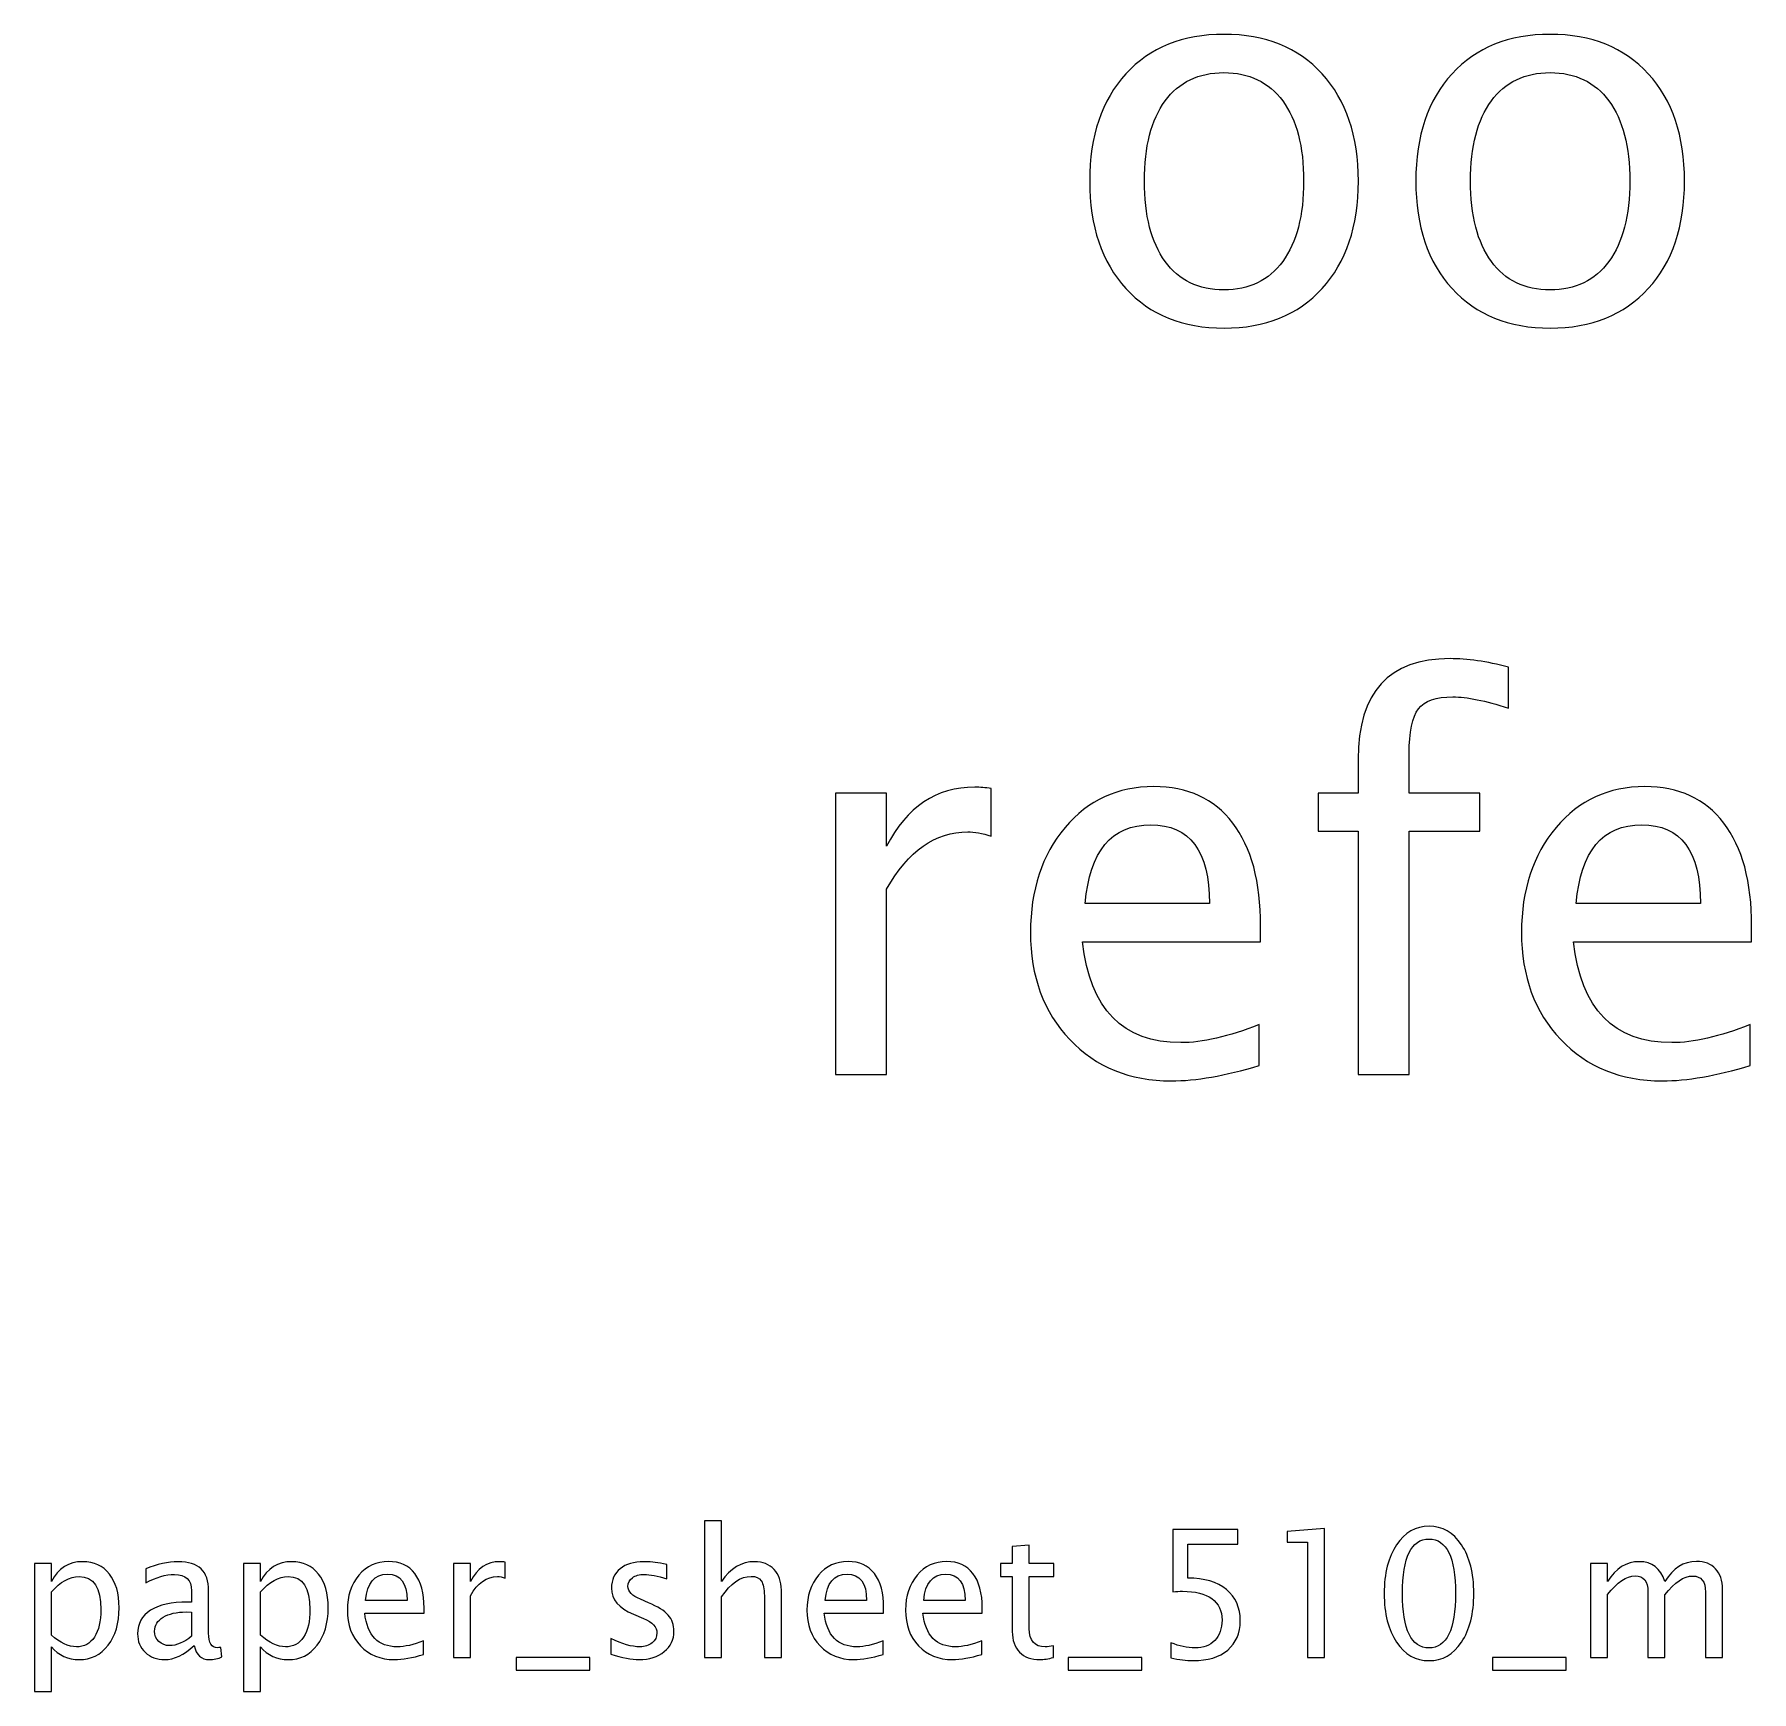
# Model space of a CAD drawing. Header units: centimetres. Extents: x -144 to 123, y -121 to 149.
# Drawn here: x -144.04 to -109.8, y 113.37 to 146.4 of the extents above; entities that cross this region are included whole.
import ezdxf

# ---------------------------------------------------------------- set-up
doc = ezdxf.new("R2010")
doc.units = ezdxf.units.CM
doc.header["$MEASUREMENT"] = 0
doc.layers.add('Layer 1', color=7, linetype='Continuous')

msp = doc.modelspace()

# ---------------------------------------------------------------- linework, layer by layer
at = {"layer": 'Layer 1'}
for points, knots in [([(-120.32098, 140.54344), (-121.14471, 140.54344), (-121.79735, 140.80626), (-122.27713, 141.3319), (-122.27713, 141.3319), (-122.75867, 141.85754), (-122.99856, 142.57191), (-122.99856, 143.47326), (-122.99856, 143.47326), (-122.99856, 144.37284), (-122.75867, 145.08545), (-122.27713, 145.60933), (-122.27713, 145.60933), (-121.79735, 146.1332), (-121.14471, 146.39602), (-120.32098, 146.39602), (-120.32098, 146.39602), (-119.49724, 146.39602), (-118.8446, 146.1332), (-118.36483, 145.60933), (-118.36483, 145.60933), (-117.88328, 145.08545), (-117.6434, 144.37284), (-117.6434, 143.47326), (-117.6434, 143.47326), (-117.6434, 142.57191), (-117.88328, 141.85754), (-118.36483, 141.3319), (-118.36483, 141.3319), (-118.8446, 140.80626), (-119.49724, 140.54344), (-120.32098, 140.54344)], [0, 0, 0, 0, 0.11111111, 0.11111111, 0.11111111, 0.11111111, 0.22222222, 0.22222222, 0.22222222, 0.22222222, 0.33333333, 0.33333333, 0.33333333, 0.33333333, 0.44444444, 0.44444444, 0.44444444, 0.44444444, 0.55555556, 0.55555556, 0.55555556, 0.55555556, 0.66666667, 0.66666667, 0.66666667, 0.66666667, 0.77777778, 0.77777778, 0.77777778, 0.77777778, 1, 1, 1, 1]), ([(-113.81929, 140.54344), (-114.64302, 140.54344), (-115.29566, 140.80626), (-115.77544, 141.3319), (-115.77544, 141.3319), (-116.25698, 141.85754), (-116.49687, 142.57191), (-116.49687, 143.47326), (-116.49687, 143.47326), (-116.49687, 144.37284), (-116.25698, 145.08545), (-115.77544, 145.60933), (-115.77544, 145.60933), (-115.29566, 146.1332), (-114.64302, 146.39602), (-113.81929, 146.39602), (-113.81929, 146.39602), (-112.99555, 146.39602), (-112.34291, 146.1332), (-111.86314, 145.60933), (-111.86314, 145.60933), (-111.38159, 145.08545), (-111.14171, 144.37284), (-111.14171, 143.47326), (-111.14171, 143.47326), (-111.14171, 142.57191), (-111.38159, 141.85754), (-111.86314, 141.3319), (-111.86314, 141.3319), (-112.34291, 140.80626), (-112.99555, 140.54344), (-113.81929, 140.54344)], [0, 0, 0, 0, 0.11111111, 0.11111111, 0.11111111, 0.11111111, 0.22222222, 0.22222222, 0.22222222, 0.22222222, 0.33333333, 0.33333333, 0.33333333, 0.33333333, 0.44444444, 0.44444444, 0.44444444, 0.44444444, 0.55555556, 0.55555556, 0.55555556, 0.55555556, 0.66666667, 0.66666667, 0.66666667, 0.66666667, 0.77777778, 0.77777778, 0.77777778, 0.77777778, 1, 1, 1, 1]), ([(-120.32274, 141.30544), (-119.82003, 141.30544), (-119.42845, 141.49418), (-119.14976, 141.87341), (-119.14976, 141.87341), (-118.87283, 142.25088), (-118.73348, 142.78534), (-118.73348, 143.47326), (-118.73348, 143.47326), (-118.73348, 144.15941), (-118.87283, 144.69211), (-119.14976, 145.06958), (-119.14976, 145.06958), (-119.42845, 145.44529), (-119.82003, 145.63402), (-120.32274, 145.63402), (-120.32274, 145.63402), (-120.82721, 145.63402), (-121.2188, 145.44529), (-121.49396, 145.06958), (-121.49396, 145.06958), (-121.77089, 144.69211), (-121.90848, 144.15941), (-121.90848, 143.47326), (-121.90848, 143.47326), (-121.90848, 142.78534), (-121.77089, 142.25088), (-121.49396, 141.87341), (-121.49396, 141.87341), (-121.2188, 141.49418), (-120.82721, 141.30544), (-120.32274, 141.30544)], [0, 0, 0, 0, 0.11111111, 0.11111111, 0.11111111, 0.11111111, 0.22222222, 0.22222222, 0.22222222, 0.22222222, 0.33333333, 0.33333333, 0.33333333, 0.33333333, 0.44444444, 0.44444444, 0.44444444, 0.44444444, 0.55555556, 0.55555556, 0.55555556, 0.55555556, 0.66666667, 0.66666667, 0.66666667, 0.66666667, 0.77777778, 0.77777778, 0.77777778, 0.77777778, 1, 1, 1, 1]), ([(-113.82105, 141.30544), (-113.31834, 141.30544), (-112.92676, 141.49418), (-112.64807, 141.87341), (-112.64807, 141.87341), (-112.37114, 142.25088), (-112.23179, 142.78534), (-112.23179, 143.47326), (-112.23179, 143.47326), (-112.23179, 144.15941), (-112.37114, 144.69211), (-112.64807, 145.06958), (-112.64807, 145.06958), (-112.92676, 145.44529), (-113.31834, 145.63402), (-113.82105, 145.63402), (-113.82105, 145.63402), (-114.32552, 145.63402), (-114.71711, 145.44529), (-114.99227, 145.06958), (-114.99227, 145.06958), (-115.2692, 144.69211), (-115.40679, 144.15941), (-115.40679, 143.47326), (-115.40679, 143.47326), (-115.40679, 142.78534), (-115.2692, 142.25088), (-114.99227, 141.87341), (-114.99227, 141.87341), (-114.71711, 141.49418), (-114.32552, 141.30544), (-113.82105, 141.30544)], [0, 0, 0, 0, 0.11111111, 0.11111111, 0.11111111, 0.11111111, 0.22222222, 0.22222222, 0.22222222, 0.22222222, 0.33333333, 0.33333333, 0.33333333, 0.33333333, 0.44444444, 0.44444444, 0.44444444, 0.44444444, 0.55555556, 0.55555556, 0.55555556, 0.55555556, 0.66666667, 0.66666667, 0.66666667, 0.66666667, 0.77777778, 0.77777778, 0.77777778, 0.77777778, 1, 1, 1, 1]), ([(-117.64705, 125.67044), (-117.64705, 125.67044), (-117.64705, 130.51761), (-117.64705, 130.51761), (-117.64705, 130.51761), (-117.64705, 130.51761), (-118.44256, 130.51761), (-118.44256, 130.51761), (-118.44256, 130.51761), (-118.44256, 130.51761), (-118.44256, 131.27961), (-118.44256, 131.27961), (-118.44256, 131.27961), (-118.44256, 131.27961), (-117.64705, 131.27961), (-117.64705, 131.27961), (-117.64705, 131.27961), (-117.64705, 131.27961), (-117.64705, 131.95165), (-117.64705, 131.95165), (-117.64705, 131.95165), (-117.64705, 133.28867), (-117.03674, 133.95719), (-115.81613, 133.95719), (-115.81613, 133.95719), (-115.47394, 133.95719), (-115.08588, 133.90074), (-114.65197, 133.78785), (-114.65197, 133.78785), (-114.65197, 133.78785), (-114.65197, 132.97294), (-114.65197, 132.97294), (-114.65197, 132.97294), (-115.11234, 133.1211), (-115.481, 133.19519), (-115.75793, 133.19519), (-115.75793, 133.19519), (-116.09483, 133.19519), (-116.32413, 133.11581), (-116.44584, 132.9553), (-116.44584, 132.9553), (-116.56931, 132.79479), (-116.63105, 132.49669), (-116.63105, 132.06101), (-116.63105, 132.06101), (-116.63105, 132.06101), (-116.63105, 131.27961), (-116.63105, 131.27961), (-116.63105, 131.27961), (-116.63105, 131.27961), (-115.2217, 131.27961), (-115.2217, 131.27961), (-115.2217, 131.27961), (-115.2217, 131.27961), (-115.2217, 130.51761), (-115.2217, 130.51761), (-115.2217, 130.51761), (-115.2217, 130.51761), (-116.63105, 130.51761), (-116.63105, 130.51761), (-116.63105, 130.51761), (-116.63105, 130.51761), (-116.63105, 125.67044), (-116.63105, 125.67044), (-116.63105, 125.67044), (-116.63105, 125.67044), (-117.64705, 125.67044), (-117.64705, 125.67044)], [0, 0, 0, 0, 0.05555556, 0.05555556, 0.05555556, 0.05555556, 0.11111111, 0.11111111, 0.11111111, 0.11111111, 0.16666667, 0.16666667, 0.16666667, 0.16666667, 0.22222222, 0.22222222, 0.22222222, 0.22222222, 0.27777778, 0.27777778, 0.27777778, 0.27777778, 0.33333333, 0.33333333, 0.33333333, 0.33333333, 0.38888889, 0.38888889, 0.38888889, 0.38888889, 0.44444444, 0.44444444, 0.44444444, 0.44444444, 0.5, 0.5, 0.5, 0.5, 0.55555556, 0.55555556, 0.55555556, 0.55555556, 0.61111111, 0.61111111, 0.61111111, 0.61111111, 0.66666667, 0.66666667, 0.66666667, 0.66666667, 0.72222222, 0.72222222, 0.72222222, 0.72222222, 0.77777778, 0.77777778, 0.77777778, 0.77777778, 0.83333333, 0.83333333, 0.83333333, 0.83333333, 0.88888889, 0.88888889, 0.88888889, 0.88888889, 1, 1, 1, 1]), ([(-128.06458, 125.67044), (-128.06458, 125.67044), (-128.06458, 131.27961), (-128.06458, 131.27961), (-128.06458, 131.27961), (-128.06458, 131.27961), (-127.04858, 131.27961), (-127.04858, 131.27961), (-127.04858, 131.27961), (-127.04858, 131.27961), (-127.04858, 130.21951), (-127.04858, 130.21951), (-127.04858, 130.21951), (-126.64465, 131.00444), (-126.05904, 131.39602), (-125.28998, 131.39602), (-125.28998, 131.39602), (-125.18591, 131.39602), (-125.07655, 131.3872), (-124.96366, 131.36956), (-124.96366, 131.36956), (-124.96366, 131.36956), (-124.96366, 130.41883), (-124.96366, 130.41883), (-124.96366, 130.41883), (-125.14005, 130.47704), (-125.29528, 130.50702), (-125.42933, 130.50702), (-125.42933, 130.50702), (-126.07491, 130.50702), (-126.61466, 130.12602), (-127.04858, 129.36226), (-127.04858, 129.36226), (-127.04858, 129.36226), (-127.04858, 125.67044), (-127.04858, 125.67044), (-127.04858, 125.67044), (-127.04858, 125.67044), (-128.06458, 125.67044), (-128.06458, 125.67044)], [0, 0, 0, 0, 0.09090909, 0.09090909, 0.09090909, 0.09090909, 0.18181818, 0.18181818, 0.18181818, 0.18181818, 0.27272727, 0.27272727, 0.27272727, 0.27272727, 0.36363636, 0.36363636, 0.36363636, 0.36363636, 0.45454545, 0.45454545, 0.45454545, 0.45454545, 0.54545455, 0.54545455, 0.54545455, 0.54545455, 0.63636364, 0.63636364, 0.63636364, 0.63636364, 0.72727273, 0.72727273, 0.72727273, 0.72727273, 0.81818182, 0.81818182, 0.81818182, 0.81818182, 1, 1, 1, 1]), ([(-119.61731, 125.85036), (-120.29994, 125.64575), (-120.88379, 125.54344), (-121.37062, 125.54344), (-121.37062, 125.54344), (-122.20141, 125.54344), (-122.87698, 125.81861), (-123.39733, 126.36718), (-123.39733, 126.36718), (-123.91767, 126.91575), (-124.17873, 127.62659), (-124.17873, 128.50148), (-124.17873, 128.50148), (-124.17873, 129.34991), (-123.94942, 130.04665), (-123.48905, 130.59169), (-123.48905, 130.59169), (-123.02867, 131.13497), (-122.43954, 131.4066), (-121.72163, 131.4066), (-121.72163, 131.4066), (-121.04254, 131.4066), (-120.5169, 131.16495), (-120.14648, 130.68165), (-120.14648, 130.68165), (-119.77606, 130.19834), (-119.59086, 129.51395), (-119.59086, 128.62672), (-119.59086, 128.62672), (-119.59086, 128.62672), (-119.59615, 128.31627), (-119.59615, 128.31627), (-119.59615, 128.31627), (-119.59615, 128.31627), (-123.14156, 128.31627), (-123.14156, 128.31627), (-123.14156, 128.31627), (-122.9934, 126.97572), (-122.33899, 126.30544), (-121.18012, 126.30544), (-121.18012, 126.30544), (-120.75502, 126.30544), (-120.23468, 126.42538), (-119.61731, 126.66527), (-119.61731, 126.66527), (-119.61731, 126.66527), (-119.61731, 125.85036), (-119.61731, 125.85036)], [0, 0, 0, 0, 0.07692308, 0.07692308, 0.07692308, 0.07692308, 0.15384615, 0.15384615, 0.15384615, 0.15384615, 0.23076923, 0.23076923, 0.23076923, 0.23076923, 0.30769231, 0.30769231, 0.30769231, 0.30769231, 0.38461538, 0.38461538, 0.38461538, 0.38461538, 0.46153846, 0.46153846, 0.46153846, 0.46153846, 0.53846154, 0.53846154, 0.53846154, 0.53846154, 0.61538462, 0.61538462, 0.61538462, 0.61538462, 0.69230769, 0.69230769, 0.69230769, 0.69230769, 0.76923077, 0.76923077, 0.76923077, 0.76923077, 0.84615385, 0.84615385, 0.84615385, 0.84615385, 1, 1, 1, 1]), ([(-109.82949, 125.85036), (-110.51212, 125.64575), (-111.09597, 125.54344), (-111.5828, 125.54344), (-111.5828, 125.54344), (-112.41359, 125.54344), (-113.08916, 125.81861), (-113.60951, 126.36718), (-113.60951, 126.36718), (-114.12985, 126.91575), (-114.39091, 127.62659), (-114.39091, 128.50148), (-114.39091, 128.50148), (-114.39091, 129.34991), (-114.1616, 130.04665), (-113.70123, 130.59169), (-113.70123, 130.59169), (-113.24085, 131.13497), (-112.65172, 131.4066), (-111.93381, 131.4066), (-111.93381, 131.4066), (-111.25472, 131.4066), (-110.72908, 131.16495), (-110.35866, 130.68165), (-110.35866, 130.68165), (-109.98824, 130.19834), (-109.80304, 129.51395), (-109.80304, 128.62672), (-109.80304, 128.62672), (-109.80304, 128.62672), (-109.80833, 128.31627), (-109.80833, 128.31627), (-109.80833, 128.31627), (-109.80833, 128.31627), (-113.35374, 128.31627), (-113.35374, 128.31627), (-113.35374, 128.31627), (-113.20558, 126.97572), (-112.55117, 126.30544), (-111.3923, 126.30544), (-111.3923, 126.30544), (-110.9672, 126.30544), (-110.44686, 126.42538), (-109.82949, 126.66527), (-109.82949, 126.66527), (-109.82949, 126.66527), (-109.82949, 125.85036), (-109.82949, 125.85036)], [0, 0, 0, 0, 0.07692308, 0.07692308, 0.07692308, 0.07692308, 0.15384615, 0.15384615, 0.15384615, 0.15384615, 0.23076923, 0.23076923, 0.23076923, 0.23076923, 0.30769231, 0.30769231, 0.30769231, 0.30769231, 0.38461538, 0.38461538, 0.38461538, 0.38461538, 0.46153846, 0.46153846, 0.46153846, 0.46153846, 0.53846154, 0.53846154, 0.53846154, 0.53846154, 0.61538462, 0.61538462, 0.61538462, 0.61538462, 0.69230769, 0.69230769, 0.69230769, 0.69230769, 0.76923077, 0.76923077, 0.76923077, 0.76923077, 0.84615385, 0.84615385, 0.84615385, 0.84615385, 1, 1, 1, 1]), ([(-123.08865, 129.07827), (-123.08865, 129.07827), (-120.61215, 129.07827), (-120.61215, 129.07827), (-120.61215, 129.07827), (-120.61215, 130.12249), (-121.00197, 130.64461), (-121.77984, 130.64461), (-121.77984, 130.64461), (-122.56301, 130.64461), (-122.99869, 130.12249), (-123.08865, 129.07827)], [0, 0, 0, 0, 0.25, 0.25, 0.25, 0.25, 0.5, 0.5, 0.5, 0.5, 1, 1, 1, 1]), ([(-113.30083, 129.07827), (-113.30083, 129.07827), (-110.82433, 129.07827), (-110.82433, 129.07827), (-110.82433, 129.07827), (-110.82433, 130.12249), (-111.21415, 130.64461), (-111.99202, 130.64461), (-111.99202, 130.64461), (-112.77519, 130.64461), (-113.21087, 130.12249), (-113.30083, 129.07827)], [0, 0, 0, 0, 0.25, 0.25, 0.25, 0.25, 0.5, 0.5, 0.5, 0.5, 1, 1, 1, 1]), ([(-130.67632, 114.05529), (-130.67632, 114.05529), (-130.67632, 116.77521), (-130.67632, 116.77521), (-130.67632, 116.77521), (-130.67632, 116.77521), (-130.33766, 116.77521), (-130.33766, 116.77521), (-130.33766, 116.77521), (-130.33766, 116.77521), (-130.33766, 115.57165), (-130.33766, 115.57165), (-130.33766, 115.57165), (-130.15833, 115.83329), (-129.93843, 115.96382), (-129.67855, 115.96382), (-129.67855, 115.96382), (-129.5151, 115.96382), (-129.38516, 115.91267), (-129.28932, 115.80977), (-129.28932, 115.80977), (-129.19348, 115.70747), (-129.14527, 115.5693), (-129.14527, 115.39643), (-129.14527, 115.39643), (-129.14527, 115.39643), (-129.14527, 114.05529), (-129.14527, 114.05529), (-129.14527, 114.05529), (-129.14527, 114.05529), (-129.48393, 114.05529), (-129.48393, 114.05529), (-129.48393, 114.05529), (-129.48393, 114.05529), (-129.48393, 115.2859), (-129.48393, 115.2859), (-129.48393, 115.2859), (-129.48393, 115.42466), (-129.50451, 115.52343), (-129.54508, 115.58223), (-129.54508, 115.58223), (-129.58624, 115.64162), (-129.65385, 115.67101), (-129.74852, 115.67101), (-129.74852, 115.67101), (-129.95666, 115.67101), (-130.15304, 115.53519), (-130.33766, 115.26355), (-130.33766, 115.26355), (-130.33766, 115.26355), (-130.33766, 114.05529), (-130.33766, 114.05529), (-130.33766, 114.05529), (-130.33766, 114.05529), (-130.67632, 114.05529), (-130.67632, 114.05529)], [0, 0, 0, 0, 0.06666667, 0.06666667, 0.06666667, 0.06666667, 0.13333333, 0.13333333, 0.13333333, 0.13333333, 0.2, 0.2, 0.2, 0.2, 0.26666667, 0.26666667, 0.26666667, 0.26666667, 0.33333333, 0.33333333, 0.33333333, 0.33333333, 0.4, 0.4, 0.4, 0.4, 0.46666667, 0.46666667, 0.46666667, 0.46666667, 0.53333333, 0.53333333, 0.53333333, 0.53333333, 0.6, 0.6, 0.6, 0.6, 0.66666667, 0.66666667, 0.66666667, 0.66666667, 0.73333333, 0.73333333, 0.73333333, 0.73333333, 0.8, 0.8, 0.8, 0.8, 0.86666667, 0.86666667, 0.86666667, 0.86666667, 1, 1, 1, 1]), ([(-121.38062, 114.04471), (-121.38062, 114.04471), (-121.38062, 114.3481), (-121.38062, 114.3481), (-121.38062, 114.3481), (-121.21188, 114.27989), (-121.05195, 114.24579), (-120.89908, 114.24579), (-120.89908, 114.24579), (-120.7321, 114.24579), (-120.60039, 114.29518), (-120.50456, 114.39396), (-120.50456, 114.39396), (-120.40872, 114.49273), (-120.36109, 114.62855), (-120.36109, 114.80142), (-120.36109, 114.80142), (-120.36109, 114.98721), (-120.42871, 115.1295), (-120.56394, 115.22769), (-120.56394, 115.22769), (-120.69917, 115.32588), (-120.89496, 115.37468), (-121.15073, 115.37468), (-121.15073, 115.37468), (-121.21011, 115.37468), (-121.27302, 115.37056), (-121.33829, 115.36233), (-121.33829, 115.36233), (-121.33829, 115.36233), (-121.33829, 116.60587), (-121.33829, 116.60587), (-121.33829, 116.60587), (-121.33829, 116.60587), (-120.04712, 116.60587), (-120.04712, 116.60587), (-120.04712, 116.60587), (-120.04712, 116.60587), (-120.04712, 116.30954), (-120.04712, 116.30954), (-120.04712, 116.30954), (-120.04712, 116.30954), (-121.04195, 116.30954), (-121.04195, 116.30954), (-121.04195, 116.30954), (-121.04195, 116.30954), (-121.04195, 115.63574), (-121.04195, 115.63574), (-121.04195, 115.63574), (-120.71387, 115.63574), (-120.45811, 115.56048), (-120.27407, 115.40996), (-120.27407, 115.40996), (-120.09004, 115.26003), (-119.99773, 115.05189), (-119.99773, 114.78554), (-119.99773, 114.78554), (-119.99773, 114.53742), (-120.08122, 114.34339), (-120.2482, 114.20287), (-120.2482, 114.20287), (-120.41519, 114.06235), (-120.64567, 113.99179), (-120.93965, 113.99179), (-120.93965, 113.99179), (-121.07076, 113.99179), (-121.21775, 114.00943), (-121.38062, 114.04471)], [0, 0, 0, 0, 0.05555556, 0.05555556, 0.05555556, 0.05555556, 0.11111111, 0.11111111, 0.11111111, 0.11111111, 0.16666667, 0.16666667, 0.16666667, 0.16666667, 0.22222222, 0.22222222, 0.22222222, 0.22222222, 0.27777778, 0.27777778, 0.27777778, 0.27777778, 0.33333333, 0.33333333, 0.33333333, 0.33333333, 0.38888889, 0.38888889, 0.38888889, 0.38888889, 0.44444444, 0.44444444, 0.44444444, 0.44444444, 0.5, 0.5, 0.5, 0.5, 0.55555556, 0.55555556, 0.55555556, 0.55555556, 0.61111111, 0.61111111, 0.61111111, 0.61111111, 0.66666667, 0.66666667, 0.66666667, 0.66666667, 0.72222222, 0.72222222, 0.72222222, 0.72222222, 0.77777778, 0.77777778, 0.77777778, 0.77777778, 0.83333333, 0.83333333, 0.83333333, 0.83333333, 0.88888889, 0.88888889, 0.88888889, 0.88888889, 1, 1, 1, 1]), ([(-118.656, 114.05529), (-118.656, 114.05529), (-118.656, 116.35187), (-118.656, 116.35187), (-118.656, 116.35187), (-118.656, 116.35187), (-119.0617, 116.35187), (-119.0617, 116.35187), (-119.0617, 116.35187), (-119.0617, 116.35187), (-119.0617, 116.56354), (-119.0617, 116.56354), (-119.0617, 116.56354), (-119.0617, 116.56354), (-118.31733, 116.62704), (-118.31733, 116.62704), (-118.31733, 116.62704), (-118.31733, 116.62704), (-118.31733, 114.05529), (-118.31733, 114.05529), (-118.31733, 114.05529), (-118.31733, 114.05529), (-118.656, 114.05529), (-118.656, 114.05529)], [0, 0, 0, 0, 0.14285714, 0.14285714, 0.14285714, 0.14285714, 0.28571429, 0.28571429, 0.28571429, 0.28571429, 0.42857143, 0.42857143, 0.42857143, 0.42857143, 0.57142857, 0.57142857, 0.57142857, 0.57142857, 0.71428571, 0.71428571, 0.71428571, 0.71428571, 1, 1, 1, 1]), ([(-116.23477, 113.99179), (-116.50229, 113.99179), (-116.71808, 114.11467), (-116.88153, 114.35986), (-116.88153, 114.35986), (-117.04557, 114.60504), (-117.1273, 114.92842), (-117.1273, 115.33058), (-117.1273, 115.33058), (-117.1273, 115.73275), (-117.04557, 116.05613), (-116.88153, 116.30131), (-116.88153, 116.30131), (-116.71808, 116.54649), (-116.50229, 116.66938), (-116.23477, 116.66938), (-116.23477, 116.66938), (-115.96607, 116.66938), (-115.75029, 116.54708), (-115.58684, 116.30249), (-115.58684, 116.30249), (-115.42397, 116.05789), (-115.34224, 115.73393), (-115.34224, 115.33058), (-115.34224, 115.33058), (-115.34224, 114.92842), (-115.42397, 114.60504), (-115.58684, 114.35986), (-115.58684, 114.35986), (-115.75029, 114.11467), (-115.96607, 113.99179), (-116.23477, 113.99179)], [0, 0, 0, 0, 0.11111111, 0.11111111, 0.11111111, 0.11111111, 0.22222222, 0.22222222, 0.22222222, 0.22222222, 0.33333333, 0.33333333, 0.33333333, 0.33333333, 0.44444444, 0.44444444, 0.44444444, 0.44444444, 0.55555556, 0.55555556, 0.55555556, 0.55555556, 0.66666667, 0.66666667, 0.66666667, 0.66666667, 0.77777778, 0.77777778, 0.77777778, 0.77777778, 1, 1, 1, 1]), ([(-116.23536, 114.24579), (-115.88199, 114.24579), (-115.7056, 114.60739), (-115.7056, 115.33058), (-115.7056, 115.33058), (-115.7056, 116.05378), (-115.88199, 116.41537), (-116.23536, 116.41537), (-116.23536, 116.41537), (-116.58755, 116.41537), (-116.76394, 116.05378), (-116.76394, 115.33058), (-116.76394, 115.33058), (-116.76394, 114.60739), (-116.58755, 114.24579), (-116.23536, 114.24579)], [0, 0, 0, 0, 0.2, 0.2, 0.2, 0.2, 0.4, 0.4, 0.4, 0.4, 0.6, 0.6, 0.6, 0.6, 1, 1, 1, 1]), ([(-123.71954, 114.05588), (-123.8242, 114.02707), (-123.91533, 114.01296), (-123.99235, 114.01296), (-123.99235, 114.01296), (-124.16522, 114.01296), (-124.29986, 114.06235), (-124.39629, 114.16112), (-124.39629, 114.16112), (-124.4933, 114.2599), (-124.54151, 114.3969), (-124.54151, 114.5727), (-124.54151, 114.5727), (-124.54151, 114.5727), (-124.54151, 115.67101), (-124.54151, 115.67101), (-124.54151, 115.67101), (-124.54151, 115.67101), (-124.77552, 115.67101), (-124.77552, 115.67101), (-124.77552, 115.67101), (-124.77552, 115.67101), (-124.77552, 115.92501), (-124.77552, 115.92501), (-124.77552, 115.92501), (-124.77552, 115.92501), (-124.54151, 115.92501), (-124.54151, 115.92501), (-124.54151, 115.92501), (-124.54151, 115.92501), (-124.54151, 116.26309), (-124.54151, 116.26309), (-124.54151, 116.26309), (-124.54151, 116.26309), (-124.20285, 116.29543), (-124.20285, 116.29543), (-124.20285, 116.29543), (-124.20285, 116.29543), (-124.20285, 115.92501), (-124.20285, 115.92501), (-124.20285, 115.92501), (-124.20285, 115.92501), (-123.71248, 115.92501), (-123.71248, 115.92501), (-123.71248, 115.92501), (-123.71248, 115.92501), (-123.71248, 115.67101), (-123.71248, 115.67101), (-123.71248, 115.67101), (-123.71248, 115.67101), (-124.20285, 115.67101), (-124.20285, 115.67101), (-124.20285, 115.67101), (-124.20285, 115.67101), (-124.20285, 114.63385), (-124.20285, 114.63385), (-124.20285, 114.63385), (-124.20285, 114.38925), (-124.09642, 114.26696), (-123.88417, 114.26696), (-123.88417, 114.26696), (-123.8389, 114.26696), (-123.78422, 114.2746), (-123.71954, 114.2893), (-123.71954, 114.2893), (-123.71954, 114.2893), (-123.71954, 114.05588), (-123.71954, 114.05588)], [0, 0, 0, 0, 0.05555556, 0.05555556, 0.05555556, 0.05555556, 0.11111111, 0.11111111, 0.11111111, 0.11111111, 0.16666667, 0.16666667, 0.16666667, 0.16666667, 0.22222222, 0.22222222, 0.22222222, 0.22222222, 0.27777778, 0.27777778, 0.27777778, 0.27777778, 0.33333333, 0.33333333, 0.33333333, 0.33333333, 0.38888889, 0.38888889, 0.38888889, 0.38888889, 0.44444444, 0.44444444, 0.44444444, 0.44444444, 0.5, 0.5, 0.5, 0.5, 0.55555556, 0.55555556, 0.55555556, 0.55555556, 0.61111111, 0.61111111, 0.61111111, 0.61111111, 0.66666667, 0.66666667, 0.66666667, 0.66666667, 0.72222222, 0.72222222, 0.72222222, 0.72222222, 0.77777778, 0.77777778, 0.77777778, 0.77777778, 0.83333333, 0.83333333, 0.83333333, 0.83333333, 0.88888889, 0.88888889, 0.88888889, 0.88888889, 1, 1, 1, 1]), ([(-144.03602, 113.37443), (-144.03602, 113.37443), (-144.03602, 115.92501), (-144.03602, 115.92501), (-144.03602, 115.92501), (-144.03602, 115.92501), (-143.69736, 115.92501), (-143.69736, 115.92501), (-143.69736, 115.92501), (-143.69736, 115.92501), (-143.69736, 115.57165), (-143.69736, 115.57165), (-143.69736, 115.57165), (-143.5586, 115.83329), (-143.34987, 115.96382), (-143.07176, 115.96382), (-143.07176, 115.96382), (-142.84657, 115.96382), (-142.6696, 115.88209), (-142.54024, 115.71805), (-142.54024, 115.71805), (-142.41089, 115.55401), (-142.34622, 115.32999), (-142.34622, 115.04601), (-142.34622, 115.04601), (-142.34622, 114.73674), (-142.41971, 114.48686), (-142.56611, 114.29753), (-142.56611, 114.29753), (-142.71252, 114.10762), (-142.90537, 114.01296), (-143.14408, 114.01296), (-143.14408, 114.01296), (-143.36574, 114.01296), (-143.55037, 114.09762), (-143.69736, 114.26754), (-143.69736, 114.26754), (-143.69736, 114.26754), (-143.69736, 113.37443), (-143.69736, 113.37443), (-143.69736, 113.37443), (-143.69736, 113.37443), (-144.03602, 113.37443), (-144.03602, 113.37443)], [0, 0, 0, 0, 0.08333333, 0.08333333, 0.08333333, 0.08333333, 0.16666667, 0.16666667, 0.16666667, 0.16666667, 0.25, 0.25, 0.25, 0.25, 0.33333333, 0.33333333, 0.33333333, 0.33333333, 0.41666667, 0.41666667, 0.41666667, 0.41666667, 0.5, 0.5, 0.5, 0.5, 0.58333333, 0.58333333, 0.58333333, 0.58333333, 0.66666667, 0.66666667, 0.66666667, 0.66666667, 0.75, 0.75, 0.75, 0.75, 0.83333333, 0.83333333, 0.83333333, 0.83333333, 1, 1, 1, 1]), ([(-140.8522, 114.29342), (-141.05564, 114.10644), (-141.25143, 114.01296), (-141.43958, 114.01296), (-141.43958, 114.01296), (-141.59421, 114.01296), (-141.72297, 114.06117), (-141.82469, 114.15818), (-141.82469, 114.15818), (-141.927, 114.2552), (-141.97815, 114.37749), (-141.97815, 114.52507), (-141.97815, 114.52507), (-141.97815, 114.7291), (-141.89231, 114.88608), (-141.72062, 114.99544), (-141.72062, 114.99544), (-141.54894, 115.1048), (-141.30258, 115.15949), (-140.98155, 115.15949), (-140.98155, 115.15949), (-140.98155, 115.15949), (-140.90218, 115.15949), (-140.90218, 115.15949), (-140.90218, 115.15949), (-140.90218, 115.15949), (-140.90218, 115.38468), (-140.90218, 115.38468), (-140.90218, 115.38468), (-140.90218, 115.60163), (-141.01507, 115.70982), (-141.24143, 115.70982), (-141.24143, 115.70982), (-141.41665, 115.70982), (-141.60832, 115.65455), (-141.81587, 115.54401), (-141.81587, 115.54401), (-141.81587, 115.54401), (-141.81587, 115.82271), (-141.81587, 115.82271), (-141.81587, 115.82271), (-141.58774, 115.91678), (-141.37255, 115.96382), (-141.17088, 115.96382), (-141.17088, 115.96382), (-140.96333, 115.96382), (-140.80987, 115.91678), (-140.71168, 115.82212), (-140.71168, 115.82212), (-140.6129, 115.72746), (-140.56351, 115.58164), (-140.56351, 115.38468), (-140.56351, 115.38468), (-140.56351, 115.38468), (-140.56351, 114.53977), (-140.56351, 114.53977), (-140.56351, 114.53977), (-140.56351, 114.34633), (-140.50413, 114.24932), (-140.38477, 114.24932), (-140.38477, 114.24932), (-140.37007, 114.24932), (-140.34832, 114.25167), (-140.31951, 114.25637), (-140.31951, 114.25637), (-140.31951, 114.25637), (-140.2954, 114.06823), (-140.2954, 114.06823), (-140.2954, 114.06823), (-140.37242, 114.03118), (-140.45709, 114.01296), (-140.54999, 114.01296), (-140.54999, 114.01296), (-140.70815, 114.01296), (-140.80869, 114.10644), (-140.8522, 114.29342)], [0, 0, 0, 0, 0.05, 0.05, 0.05, 0.05, 0.1, 0.1, 0.1, 0.1, 0.15, 0.15, 0.15, 0.15, 0.2, 0.2, 0.2, 0.2, 0.25, 0.25, 0.25, 0.25, 0.3, 0.3, 0.3, 0.3, 0.35, 0.35, 0.35, 0.35, 0.4, 0.4, 0.4, 0.4, 0.45, 0.45, 0.45, 0.45, 0.5, 0.5, 0.5, 0.5, 0.55, 0.55, 0.55, 0.55, 0.6, 0.6, 0.6, 0.6, 0.65, 0.65, 0.65, 0.65, 0.7, 0.7, 0.7, 0.7, 0.75, 0.75, 0.75, 0.75, 0.8, 0.8, 0.8, 0.8, 0.85, 0.85, 0.85, 0.85, 0.9, 0.9, 0.9, 0.9, 1, 1, 1, 1]), ([(-139.86795, 113.37443), (-139.86795, 113.37443), (-139.86795, 115.92501), (-139.86795, 115.92501), (-139.86795, 115.92501), (-139.86795, 115.92501), (-139.52929, 115.92501), (-139.52929, 115.92501), (-139.52929, 115.92501), (-139.52929, 115.92501), (-139.52929, 115.57165), (-139.52929, 115.57165), (-139.52929, 115.57165), (-139.39053, 115.83329), (-139.1818, 115.96382), (-138.90369, 115.96382), (-138.90369, 115.96382), (-138.6785, 115.96382), (-138.50153, 115.88209), (-138.37217, 115.71805), (-138.37217, 115.71805), (-138.24282, 115.55401), (-138.17815, 115.32999), (-138.17815, 115.04601), (-138.17815, 115.04601), (-138.17815, 114.73674), (-138.25164, 114.48686), (-138.39804, 114.29753), (-138.39804, 114.29753), (-138.54445, 114.10762), (-138.7373, 114.01296), (-138.97601, 114.01296), (-138.97601, 114.01296), (-139.19767, 114.01296), (-139.3823, 114.09762), (-139.52929, 114.26754), (-139.52929, 114.26754), (-139.52929, 114.26754), (-139.52929, 113.37443), (-139.52929, 113.37443), (-139.52929, 113.37443), (-139.52929, 113.37443), (-139.86795, 113.37443), (-139.86795, 113.37443)], [0, 0, 0, 0, 0.08333333, 0.08333333, 0.08333333, 0.08333333, 0.16666667, 0.16666667, 0.16666667, 0.16666667, 0.25, 0.25, 0.25, 0.25, 0.33333333, 0.33333333, 0.33333333, 0.33333333, 0.41666667, 0.41666667, 0.41666667, 0.41666667, 0.5, 0.5, 0.5, 0.5, 0.58333333, 0.58333333, 0.58333333, 0.58333333, 0.66666667, 0.66666667, 0.66666667, 0.66666667, 0.75, 0.75, 0.75, 0.75, 0.83333333, 0.83333333, 0.83333333, 0.83333333, 1, 1, 1, 1]), ([(-136.2755, 114.11526), (-136.50304, 114.04706), (-136.69765, 114.01296), (-136.85993, 114.01296), (-136.85993, 114.01296), (-137.13686, 114.01296), (-137.36205, 114.10468), (-137.5355, 114.28754), (-137.5355, 114.28754), (-137.70895, 114.47039), (-137.79597, 114.70734), (-137.79597, 114.99897), (-137.79597, 114.99897), (-137.79597, 115.28178), (-137.71953, 115.51403), (-137.56608, 115.69571), (-137.56608, 115.69571), (-137.41262, 115.8768), (-137.21624, 115.96735), (-136.97694, 115.96735), (-136.97694, 115.96735), (-136.75057, 115.96735), (-136.57536, 115.8868), (-136.45189, 115.72569), (-136.45189, 115.72569), (-136.32841, 115.56459), (-136.26668, 115.33646), (-136.26668, 115.04072), (-136.26668, 115.04072), (-136.26668, 115.04072), (-136.26844, 114.93724), (-136.26844, 114.93724), (-136.26844, 114.93724), (-136.26844, 114.93724), (-137.45025, 114.93724), (-137.45025, 114.93724), (-137.45025, 114.93724), (-137.40086, 114.49038), (-137.18272, 114.26696), (-136.79643, 114.26696), (-136.79643, 114.26696), (-136.65473, 114.26696), (-136.48128, 114.30694), (-136.2755, 114.3869), (-136.2755, 114.3869), (-136.2755, 114.3869), (-136.2755, 114.11526), (-136.2755, 114.11526)], [0, 0, 0, 0, 0.07692308, 0.07692308, 0.07692308, 0.07692308, 0.15384615, 0.15384615, 0.15384615, 0.15384615, 0.23076923, 0.23076923, 0.23076923, 0.23076923, 0.30769231, 0.30769231, 0.30769231, 0.30769231, 0.38461538, 0.38461538, 0.38461538, 0.38461538, 0.46153846, 0.46153846, 0.46153846, 0.46153846, 0.53846154, 0.53846154, 0.53846154, 0.53846154, 0.61538462, 0.61538462, 0.61538462, 0.61538462, 0.69230769, 0.69230769, 0.69230769, 0.69230769, 0.76923077, 0.76923077, 0.76923077, 0.76923077, 0.84615385, 0.84615385, 0.84615385, 0.84615385, 1, 1, 1, 1]), ([(-137.43261, 115.19124), (-137.43261, 115.19124), (-136.60711, 115.19124), (-136.60711, 115.19124), (-136.60711, 115.19124), (-136.60711, 115.53931), (-136.73705, 115.71335), (-136.99634, 115.71335), (-136.99634, 115.71335), (-137.2574, 115.71335), (-137.40262, 115.53931), (-137.43261, 115.19124)], [0, 0, 0, 0, 0.25, 0.25, 0.25, 0.25, 0.5, 0.5, 0.5, 0.5, 1, 1, 1, 1]), ([(-135.68224, 114.05529), (-135.68224, 114.05529), (-135.68224, 115.92501), (-135.68224, 115.92501), (-135.68224, 115.92501), (-135.68224, 115.92501), (-135.34358, 115.92501), (-135.34358, 115.92501), (-135.34358, 115.92501), (-135.34358, 115.92501), (-135.34358, 115.57165), (-135.34358, 115.57165), (-135.34358, 115.57165), (-135.20893, 115.83329), (-135.01373, 115.96382), (-134.75738, 115.96382), (-134.75738, 115.96382), (-134.72269, 115.96382), (-134.68623, 115.96088), (-134.6486, 115.955), (-134.6486, 115.955), (-134.6486, 115.955), (-134.6486, 115.63809), (-134.6486, 115.63809), (-134.6486, 115.63809), (-134.7074, 115.65749), (-134.75914, 115.66749), (-134.80383, 115.66749), (-134.80383, 115.66749), (-135.01902, 115.66749), (-135.19894, 115.54049), (-135.34358, 115.2859), (-135.34358, 115.2859), (-135.34358, 115.2859), (-135.34358, 114.05529), (-135.34358, 114.05529), (-135.34358, 114.05529), (-135.34358, 114.05529), (-135.68224, 114.05529), (-135.68224, 114.05529)], [0, 0, 0, 0, 0.09090909, 0.09090909, 0.09090909, 0.09090909, 0.18181818, 0.18181818, 0.18181818, 0.18181818, 0.27272727, 0.27272727, 0.27272727, 0.27272727, 0.36363636, 0.36363636, 0.36363636, 0.36363636, 0.45454545, 0.45454545, 0.45454545, 0.45454545, 0.54545455, 0.54545455, 0.54545455, 0.54545455, 0.63636364, 0.63636364, 0.63636364, 0.63636364, 0.72727273, 0.72727273, 0.72727273, 0.72727273, 0.81818182, 0.81818182, 0.81818182, 0.81818182, 1, 1, 1, 1]), ([(-132.54193, 114.12232), (-132.54193, 114.12232), (-132.54193, 114.43276), (-132.54193, 114.43276), (-132.54193, 114.43276), (-132.32027, 114.32223), (-132.128, 114.26696), (-131.96396, 114.26696), (-131.96396, 114.26696), (-131.86636, 114.26696), (-131.78522, 114.29342), (-131.72113, 114.34633), (-131.72113, 114.34633), (-131.65705, 114.39866), (-131.62471, 114.46451), (-131.62471, 114.54389), (-131.62471, 114.54389), (-131.62471, 114.65972), (-131.71467, 114.75555), (-131.89458, 114.8314), (-131.89458, 114.8314), (-131.89458, 114.8314), (-132.09273, 114.91548), (-132.09273, 114.91548), (-132.09273, 114.91548), (-132.38494, 115.0366), (-132.53135, 115.21181), (-132.53135, 115.43936), (-132.53135, 115.43936), (-132.53135, 115.60222), (-132.47373, 115.7304), (-132.35849, 115.82388), (-132.35849, 115.82388), (-132.24325, 115.91737), (-132.08508, 115.96382), (-131.88459, 115.96382), (-131.88459, 115.96382), (-131.78052, 115.96382), (-131.65117, 115.94971), (-131.49771, 115.9209), (-131.49771, 115.9209), (-131.49771, 115.9209), (-131.42715, 115.90737), (-131.42715, 115.90737), (-131.42715, 115.90737), (-131.42715, 115.90737), (-131.42715, 115.62515), (-131.42715, 115.62515), (-131.42715, 115.62515), (-131.61589, 115.6816), (-131.76641, 115.70982), (-131.87871, 115.70982), (-131.87871, 115.70982), (-131.97749, 115.70982), (-132.05569, 115.68806), (-132.11507, 115.64514), (-132.11507, 115.64514), (-132.17387, 115.60222), (-132.20326, 115.5446), (-132.20326, 115.47228), (-132.20326, 115.47228), (-132.20326, 115.37056), (-132.12095, 115.28413), (-131.95573, 115.21417), (-131.95573, 115.21417), (-131.95573, 115.21417), (-131.79287, 115.14537), (-131.79287, 115.14537), (-131.79287, 115.14537), (-131.60825, 115.06776), (-131.47772, 114.98545), (-131.40128, 114.89902), (-131.40128, 114.89902), (-131.32426, 114.81259), (-131.28604, 114.7044), (-131.28604, 114.57505), (-131.28604, 114.57505), (-131.28604, 114.41101), (-131.35072, 114.27636), (-131.48066, 114.17112), (-131.48066, 114.17112), (-131.61001, 114.06587), (-131.77581, 114.01296), (-131.97749, 114.01296), (-131.97749, 114.01296), (-132.13271, 114.01296), (-132.32027, 114.04941), (-132.54193, 114.12232)], [0, 0, 0, 0, 0.04347826, 0.04347826, 0.04347826, 0.04347826, 0.08695652, 0.08695652, 0.08695652, 0.08695652, 0.13043478, 0.13043478, 0.13043478, 0.13043478, 0.17391304, 0.17391304, 0.17391304, 0.17391304, 0.2173913, 0.2173913, 0.2173913, 0.2173913, 0.26086957, 0.26086957, 0.26086957, 0.26086957, 0.30434783, 0.30434783, 0.30434783, 0.30434783, 0.34782609, 0.34782609, 0.34782609, 0.34782609, 0.39130435, 0.39130435, 0.39130435, 0.39130435, 0.43478261, 0.43478261, 0.43478261, 0.43478261, 0.47826087, 0.47826087, 0.47826087, 0.47826087, 0.52173913, 0.52173913, 0.52173913, 0.52173913, 0.56521739, 0.56521739, 0.56521739, 0.56521739, 0.60869565, 0.60869565, 0.60869565, 0.60869565, 0.65217391, 0.65217391, 0.65217391, 0.65217391, 0.69565217, 0.69565217, 0.69565217, 0.69565217, 0.73913043, 0.73913043, 0.73913043, 0.73913043, 0.7826087, 0.7826087, 0.7826087, 0.7826087, 0.82608696, 0.82608696, 0.82608696, 0.82608696, 0.86956522, 0.86956522, 0.86956522, 0.86956522, 0.91304348, 0.91304348, 0.91304348, 0.91304348, 1, 1, 1, 1]), ([(-127.11444, 114.11526), (-127.34198, 114.04706), (-127.53659, 114.01296), (-127.69887, 114.01296), (-127.69887, 114.01296), (-127.9758, 114.01296), (-128.20099, 114.10468), (-128.37444, 114.28754), (-128.37444, 114.28754), (-128.54789, 114.47039), (-128.63491, 114.70734), (-128.63491, 114.99897), (-128.63491, 114.99897), (-128.63491, 115.28178), (-128.55847, 115.51403), (-128.40502, 115.69571), (-128.40502, 115.69571), (-128.25156, 115.8768), (-128.05518, 115.96735), (-127.81588, 115.96735), (-127.81588, 115.96735), (-127.58951, 115.96735), (-127.4143, 115.8868), (-127.29083, 115.72569), (-127.29083, 115.72569), (-127.16735, 115.56459), (-127.10562, 115.33646), (-127.10562, 115.04072), (-127.10562, 115.04072), (-127.10562, 115.04072), (-127.10738, 114.93724), (-127.10738, 114.93724), (-127.10738, 114.93724), (-127.10738, 114.93724), (-128.28919, 114.93724), (-128.28919, 114.93724), (-128.28919, 114.93724), (-128.2398, 114.49038), (-128.02166, 114.26696), (-127.63537, 114.26696), (-127.63537, 114.26696), (-127.49367, 114.26696), (-127.32022, 114.30694), (-127.11444, 114.3869), (-127.11444, 114.3869), (-127.11444, 114.3869), (-127.11444, 114.11526), (-127.11444, 114.11526)], [0, 0, 0, 0, 0.07692308, 0.07692308, 0.07692308, 0.07692308, 0.15384615, 0.15384615, 0.15384615, 0.15384615, 0.23076923, 0.23076923, 0.23076923, 0.23076923, 0.30769231, 0.30769231, 0.30769231, 0.30769231, 0.38461538, 0.38461538, 0.38461538, 0.38461538, 0.46153846, 0.46153846, 0.46153846, 0.46153846, 0.53846154, 0.53846154, 0.53846154, 0.53846154, 0.61538462, 0.61538462, 0.61538462, 0.61538462, 0.69230769, 0.69230769, 0.69230769, 0.69230769, 0.76923077, 0.76923077, 0.76923077, 0.76923077, 0.84615385, 0.84615385, 0.84615385, 0.84615385, 1, 1, 1, 1]), ([(-128.27155, 115.19124), (-128.27155, 115.19124), (-127.44605, 115.19124), (-127.44605, 115.19124), (-127.44605, 115.19124), (-127.44605, 115.53931), (-127.57599, 115.71335), (-127.83528, 115.71335), (-127.83528, 115.71335), (-128.09634, 115.71335), (-128.24156, 115.53931), (-128.27155, 115.19124)], [0, 0, 0, 0, 0.25, 0.25, 0.25, 0.25, 0.5, 0.5, 0.5, 0.5, 1, 1, 1, 1]), ([(-125.14888, 114.11526), (-125.37642, 114.04706), (-125.57103, 114.01296), (-125.73331, 114.01296), (-125.73331, 114.01296), (-126.01024, 114.01296), (-126.23543, 114.10468), (-126.40888, 114.28754), (-126.40888, 114.28754), (-126.58233, 114.47039), (-126.66935, 114.70734), (-126.66935, 114.99897), (-126.66935, 114.99897), (-126.66935, 115.28178), (-126.59291, 115.51403), (-126.43946, 115.69571), (-126.43946, 115.69571), (-126.286, 115.8768), (-126.08962, 115.96735), (-125.85032, 115.96735), (-125.85032, 115.96735), (-125.62395, 115.96735), (-125.44874, 115.8868), (-125.32527, 115.72569), (-125.32527, 115.72569), (-125.20179, 115.56459), (-125.14006, 115.33646), (-125.14006, 115.04072), (-125.14006, 115.04072), (-125.14006, 115.04072), (-125.14182, 114.93724), (-125.14182, 114.93724), (-125.14182, 114.93724), (-125.14182, 114.93724), (-126.32363, 114.93724), (-126.32363, 114.93724), (-126.32363, 114.93724), (-126.27424, 114.49038), (-126.0561, 114.26696), (-125.66981, 114.26696), (-125.66981, 114.26696), (-125.52811, 114.26696), (-125.35466, 114.30694), (-125.14888, 114.3869), (-125.14888, 114.3869), (-125.14888, 114.3869), (-125.14888, 114.11526), (-125.14888, 114.11526)], [0, 0, 0, 0, 0.07692308, 0.07692308, 0.07692308, 0.07692308, 0.15384615, 0.15384615, 0.15384615, 0.15384615, 0.23076923, 0.23076923, 0.23076923, 0.23076923, 0.30769231, 0.30769231, 0.30769231, 0.30769231, 0.38461538, 0.38461538, 0.38461538, 0.38461538, 0.46153846, 0.46153846, 0.46153846, 0.46153846, 0.53846154, 0.53846154, 0.53846154, 0.53846154, 0.61538462, 0.61538462, 0.61538462, 0.61538462, 0.69230769, 0.69230769, 0.69230769, 0.69230769, 0.76923077, 0.76923077, 0.76923077, 0.76923077, 0.84615385, 0.84615385, 0.84615385, 0.84615385, 1, 1, 1, 1]), ([(-126.30599, 115.19124), (-126.30599, 115.19124), (-125.48049, 115.19124), (-125.48049, 115.19124), (-125.48049, 115.19124), (-125.48049, 115.53931), (-125.61043, 115.71335), (-125.86972, 115.71335), (-125.86972, 115.71335), (-126.13078, 115.71335), (-126.276, 115.53931), (-126.30599, 115.19124)], [0, 0, 0, 0, 0.25, 0.25, 0.25, 0.25, 0.5, 0.5, 0.5, 0.5, 1, 1, 1, 1]), ([(-113.01626, 114.05529), (-113.01626, 114.05529), (-113.01626, 115.92501), (-113.01626, 115.92501), (-113.01626, 115.92501), (-113.01626, 115.92501), (-112.6776, 115.92501), (-112.6776, 115.92501), (-112.6776, 115.92501), (-112.6776, 115.92501), (-112.6776, 115.57165), (-112.6776, 115.57165), (-112.6776, 115.57165), (-112.51238, 115.83329), (-112.30071, 115.96382), (-112.04142, 115.96382), (-112.04142, 115.96382), (-111.79154, 115.96382), (-111.62161, 115.83329), (-111.53107, 115.57165), (-111.53107, 115.57165), (-111.37055, 115.83564), (-111.16124, 115.96735), (-110.9043, 115.96735), (-110.9043, 115.96735), (-110.74026, 115.96735), (-110.61267, 115.91913), (-110.52153, 115.82212), (-110.52153, 115.82212), (-110.4304, 115.72511), (-110.38454, 115.58929), (-110.38454, 115.41466), (-110.38454, 115.41466), (-110.38454, 115.41466), (-110.38454, 114.05529), (-110.38454, 114.05529), (-110.38454, 114.05529), (-110.38454, 114.05529), (-110.72321, 114.05529), (-110.72321, 114.05529), (-110.72321, 114.05529), (-110.72321, 114.05529), (-110.72321, 115.3588), (-110.72321, 115.3588), (-110.72321, 115.3588), (-110.72321, 115.57165), (-110.80787, 115.67807), (-110.97721, 115.67807), (-110.97721, 115.67807), (-111.15301, 115.67807), (-111.33763, 115.55401), (-111.53107, 115.3053), (-111.53107, 115.3053), (-111.53107, 115.3053), (-111.53107, 114.05529), (-111.53107, 114.05529), (-111.53107, 114.05529), (-111.53107, 114.05529), (-111.86973, 114.05529), (-111.86973, 114.05529), (-111.86973, 114.05529), (-111.86973, 114.05529), (-111.86973, 115.35998), (-111.86973, 115.35998), (-111.86973, 115.35998), (-111.86973, 115.57459), (-111.95558, 115.6816), (-112.12785, 115.6816), (-112.12785, 115.6816), (-112.29895, 115.6816), (-112.48239, 115.55695), (-112.6776, 115.30706), (-112.6776, 115.30706), (-112.6776, 115.30706), (-112.6776, 114.05529), (-112.6776, 114.05529), (-112.6776, 114.05529), (-112.6776, 114.05529), (-113.01626, 114.05529), (-113.01626, 114.05529)], [0, 0, 0, 0, 0.04761905, 0.04761905, 0.04761905, 0.04761905, 0.0952381, 0.0952381, 0.0952381, 0.0952381, 0.14285714, 0.14285714, 0.14285714, 0.14285714, 0.19047619, 0.19047619, 0.19047619, 0.19047619, 0.23809524, 0.23809524, 0.23809524, 0.23809524, 0.28571429, 0.28571429, 0.28571429, 0.28571429, 0.33333333, 0.33333333, 0.33333333, 0.33333333, 0.38095238, 0.38095238, 0.38095238, 0.38095238, 0.42857143, 0.42857143, 0.42857143, 0.42857143, 0.47619048, 0.47619048, 0.47619048, 0.47619048, 0.52380952, 0.52380952, 0.52380952, 0.52380952, 0.57142857, 0.57142857, 0.57142857, 0.57142857, 0.61904762, 0.61904762, 0.61904762, 0.61904762, 0.66666667, 0.66666667, 0.66666667, 0.66666667, 0.71428571, 0.71428571, 0.71428571, 0.71428571, 0.76190476, 0.76190476, 0.76190476, 0.76190476, 0.80952381, 0.80952381, 0.80952381, 0.80952381, 0.85714286, 0.85714286, 0.85714286, 0.85714286, 0.9047619, 0.9047619, 0.9047619, 0.9047619, 1, 1, 1, 1]), ([(-143.69736, 114.50097), (-143.52273, 114.34516), (-143.35634, 114.26696), (-143.19818, 114.26696), (-143.19818, 114.26696), (-143.04237, 114.26696), (-142.92183, 114.33222), (-142.83717, 114.46216), (-142.83717, 114.46216), (-142.75191, 114.5921), (-142.70958, 114.77496), (-142.70958, 115.01132), (-142.70958, 115.01132), (-142.70958, 115.44876), (-142.85422, 115.66749), (-143.14349, 115.66749), (-143.14349, 115.66749), (-143.33282, 115.66749), (-143.51744, 115.56518), (-143.69736, 115.35998), (-143.69736, 115.35998), (-143.69736, 115.35998), (-143.69736, 114.50097), (-143.69736, 114.50097)], [0, 0, 0, 0, 0.14285714, 0.14285714, 0.14285714, 0.14285714, 0.28571429, 0.28571429, 0.28571429, 0.28571429, 0.42857143, 0.42857143, 0.42857143, 0.42857143, 0.57142857, 0.57142857, 0.57142857, 0.57142857, 0.71428571, 0.71428571, 0.71428571, 0.71428571, 1, 1, 1, 1]), ([(-139.52929, 114.50097), (-139.35466, 114.34516), (-139.18827, 114.26696), (-139.03011, 114.26696), (-139.03011, 114.26696), (-138.8743, 114.26696), (-138.75376, 114.33222), (-138.6691, 114.46216), (-138.6691, 114.46216), (-138.58384, 114.5921), (-138.54151, 114.77496), (-138.54151, 115.01132), (-138.54151, 115.01132), (-138.54151, 115.44876), (-138.68615, 115.66749), (-138.97542, 115.66749), (-138.97542, 115.66749), (-139.16475, 115.66749), (-139.34937, 115.56518), (-139.52929, 115.35998), (-139.52929, 115.35998), (-139.52929, 115.35998), (-139.52929, 114.50097), (-139.52929, 114.50097)], [0, 0, 0, 0, 0.14285714, 0.14285714, 0.14285714, 0.14285714, 0.28571429, 0.28571429, 0.28571429, 0.28571429, 0.42857143, 0.42857143, 0.42857143, 0.42857143, 0.57142857, 0.57142857, 0.57142857, 0.57142857, 0.71428571, 0.71428571, 0.71428571, 0.71428571, 1, 1, 1, 1]), ([(-140.90218, 114.47804), (-140.90218, 114.47804), (-140.90218, 114.9584), (-140.90218, 114.9584), (-140.90218, 114.9584), (-140.90218, 114.9584), (-141.01095, 114.96193), (-141.01095, 114.96193), (-141.01095, 114.96193), (-141.1991, 114.96193), (-141.35079, 114.92724), (-141.46662, 114.85786), (-141.46662, 114.85786), (-141.58186, 114.78789), (-141.63948, 114.69558), (-141.63948, 114.58034), (-141.63948, 114.58034), (-141.63948, 114.49979), (-141.61067, 114.43159), (-141.55364, 114.37573), (-141.55364, 114.37573), (-141.49602, 114.31987), (-141.42605, 114.29165), (-141.34315, 114.29165), (-141.34315, 114.29165), (-141.20204, 114.29165), (-141.05505, 114.35398), (-140.90218, 114.47804)], [0, 0, 0, 0, 0.125, 0.125, 0.125, 0.125, 0.25, 0.25, 0.25, 0.25, 0.375, 0.375, 0.375, 0.375, 0.5, 0.5, 0.5, 0.5, 0.625, 0.625, 0.625, 0.625, 0.75, 0.75, 0.75, 0.75, 1, 1, 1, 1]), ([(-134.42929, 113.80129), (-134.42929, 113.80129), (-134.42929, 114.05529), (-134.42929, 114.05529), (-134.42929, 114.05529), (-134.42929, 114.05529), (-132.96174, 114.05529), (-132.96174, 114.05529), (-132.96174, 114.05529), (-132.96174, 114.05529), (-132.96174, 113.80129), (-132.96174, 113.80129), (-132.96174, 113.80129), (-132.96174, 113.80129), (-134.42929, 113.80129), (-134.42929, 113.80129)], [0, 0, 0, 0, 0.2, 0.2, 0.2, 0.2, 0.4, 0.4, 0.4, 0.4, 0.6, 0.6, 0.6, 0.6, 1, 1, 1, 1]), ([(-123.42673, 113.80129), (-123.42673, 113.80129), (-123.42673, 114.05529), (-123.42673, 114.05529), (-123.42673, 114.05529), (-123.42673, 114.05529), (-121.95918, 114.05529), (-121.95918, 114.05529), (-121.95918, 114.05529), (-121.95918, 114.05529), (-121.95918, 113.80129), (-121.95918, 113.80129), (-121.95918, 113.80129), (-121.95918, 113.80129), (-123.42673, 113.80129), (-123.42673, 113.80129)], [0, 0, 0, 0, 0.2, 0.2, 0.2, 0.2, 0.4, 0.4, 0.4, 0.4, 0.6, 0.6, 0.6, 0.6, 1, 1, 1, 1]), ([(-114.97065, 113.80129), (-114.97065, 113.80129), (-114.97065, 114.05529), (-114.97065, 114.05529), (-114.97065, 114.05529), (-114.97065, 114.05529), (-113.5031, 114.05529), (-113.5031, 114.05529), (-113.5031, 114.05529), (-113.5031, 114.05529), (-113.5031, 113.80129), (-113.5031, 113.80129), (-113.5031, 113.80129), (-113.5031, 113.80129), (-114.97065, 113.80129), (-114.97065, 113.80129)], [0, 0, 0, 0, 0.2, 0.2, 0.2, 0.2, 0.4, 0.4, 0.4, 0.4, 0.6, 0.6, 0.6, 0.6, 1, 1, 1, 1])]:
    msp.add_open_spline(points, degree=3, knots=knots, dxfattribs=at)

doc.saveas('drawing.dxf')
